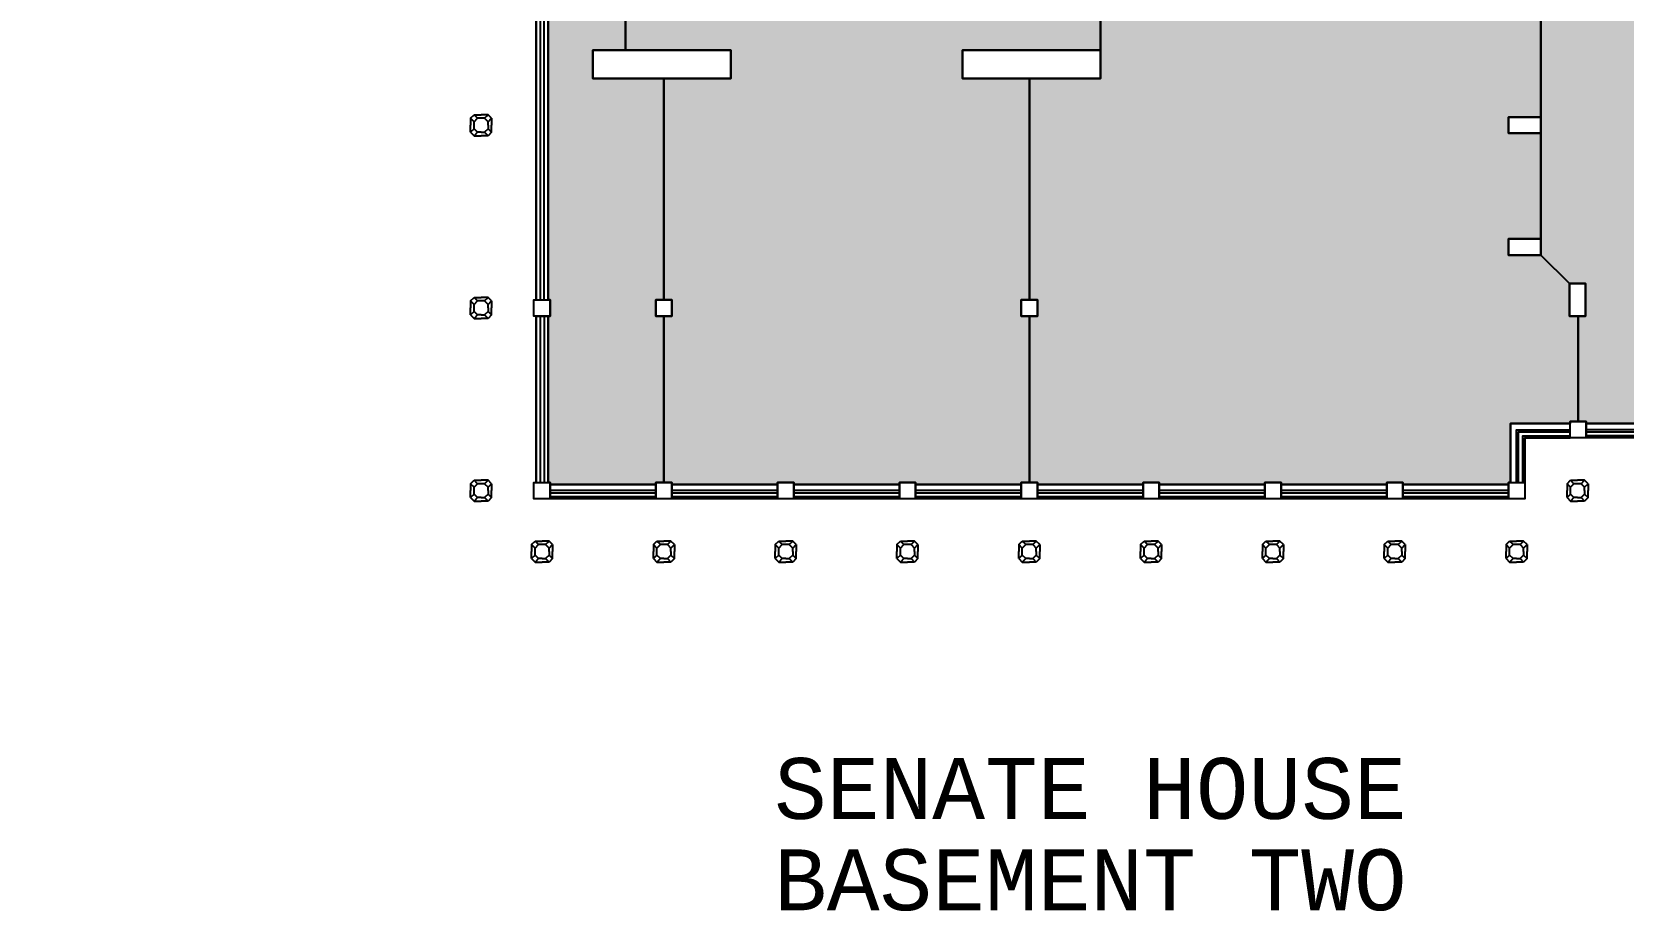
# Model space of a CAD drawing. Extents: x -78184 to 97130, y -50184 to 40272.
# Drawn here: x -78184 to -38995, y -50184 to -28528 of the extents above; entities that cross this region are included whole.
import ezdxf

# ---------------------------------------------------------------- set-up
doc = ezdxf.new("R2010")
doc.units = 0
doc.header["$LTSCALE"] = 750
doc.header["$MEASUREMENT"] = 0
for name, color, linetype in [('_new text', 7, 'CONTINUOUS'), ('GROS$', 1, 'CONTINUOUS'), ('HL-TMP', 7, 'CONTINUOUS'), ('RM$', 5, 'CONTINUOUS'), ('WA_EXT', 7, 'CONTINUOUS'), ('WN', 4, 'CONTINUOUS')]:
    doc.layers.add(name, color=color, linetype=linetype)
doc.styles.add('MONOTXT', font='monotxt.shx')

msp = doc.modelspace()

# ---------------------------------------------------------------- hatches: boundary and pattern name
at = {"layer": 'HL-TMP', "linetype": 'Continuous', "true_color": 0x99cce0}
msp.add_hatch(color=151, dxfattribs=at).paths.add_polyline_path([(-13119, 10972), (-13319, 10972), (-13319, 11772), (-13119, 11772), (-13119, 15272), (-13406, 15393), (-13519, 15672), (-13403, 15954), (-13119, 16072), (-13119, 21372), (-13419, 21372), (-13419, 21972), (-13119, 21972), (-13119, 27372), (-13419, 27372), (-13419, 27972), (-13119, 27972), (-13119, 31897), (-13319, 31897), (-13319, 32447), (-12919, 32447), (-12919, 31897), (-13119, 31897), (-13119, 27972), (-12819, 27972), (-12819, 27372), (-13119, 27372), (-13119, 21972), (-12819, 21972), (-12819, 21372), (-13119, 21372), (-13119, 16072), (-12833, 15951), (-12719, 15672), (-12831, 15395), (-13119, 15272), (-13119, 11772), (-12919, 11772), (-12919, 10972), (-13119, 10972), (-13119, 5372), (-12919, 5372), (-12919, 5172), (-10219, 5172), (-10219, 5372), (-10019, 5372), (-10019, 4972), (-10219, 4972), (-10219, 5172), (-12919, 5172), (-12919, 4972), (-13119, 4972), (-13119, -628), (-12919, -628), (-12919, -1028), (-13119, -1028), (-13119, -6628), (-12919, -6628), (-12919, -7028), (-13119, -7028), (-13119, -12628), (-12919, -12628), (-12919, -13028), (-13119, -13028), (-13119, -15628), (-12919, -15628), (-9919, -15628), (-7319, -15628), (-6919, -15628), (-6919, -16428), (-7119, -16428), (-7119, -22468), (-6919, -22468), (-6919, -23328), (-7119, -23328), (-7119, -27828), (-6919, -27828), (-6919, -28688), (-7119, -28688), (-7119, -34728), (-6919, -34728), (-6919, -35528), (-7119, -35528), (-7119, -38128), (-6919, -38128), (-6919, -38178), (-5819, -38178), (-5819, -38128), (-5419, -38128), (-5419, -38178), (-4119, -38178), (-4119, -35528), (-4319, -35528), (-4319, -34728), (-4119, -34728), (-4119, -28688), (-4229, -28688), (-4229, -22468), (-4119, -22468), (-4119, -16128), (-4419, -16128), (-4419, -15528), (-3819, -15528), (-3819, -16128), (-4119, -16128), (-4119, -22468), (-4009, -22468), (-4009, -28688), (-4119, -28688), (-4119, -34728), (-3919, -34728), (-3919, -35528), (-4119, -35528), (-4119, -38178), (-1319, -38178), (-1319, -38128), (-1119, -38128), (-1119, -35528), (-1319, -35528), (-1319, -34428), (-1119, -34428), (-1119, -28688), (-1319, -28688), (-1319, -22468), (-1119, -22468), (-1119, -16728), (-1319, -16728), (-1319, -15628), (-3519, -13028), (-4319, -13028), (-4319, -12628), (-3519, -12628), (-3519, -7028), (-4319, -7028), (-4319, -6628), (-3519, -6628), (-3519, -1028), (-4319, -1028), (-4319, -628), (-3519, -628), (-3519, 4972), (-4319, 4972), (-4319, 5372), (-3919, 5372), (-3919, 10872), (-4419, 10872), (-4419, 11472), (-4341, 11472), (-4119, 11472), (-4119, 15272), (-4402, 15389), (-4519, 15672), (-4397, 15960), (-4119, 16072), (-4119, 21372), (-4419, 21372), (-4419, 21972), (-4119, 21972), (-4119, 27372), (-4419, 27372), (-4419, 27972), (-4119, 27972), (-4119, 31897), (-4319, 31897), (-4319, 32447), (-3919, 32447), (-3919, 31897), (-4119, 31897), (-4119, 27972), (-3819, 27972), (-3819, 27372), (-4119, 27372), (-4119, 21972), (-3819, 21972), (-3819, 21372), (-4119, 21372), (-4119, 16072), (-3826, 15944), (-3719, 15672), (-3861, 15366), (-4119, 15272), (-4119, 11472), (-3819, 11472), (-3819, 10872), (-3919, 10872), (-3919, 5372), (-3519, 5372), (-3519, -13028), (-1319, -15628), (-919, -15628), (-919, -16728), (-1119, -16728), (-1119, -22468), (-919, -22468), (-919, -28688), (-1119, -28688), (-1119, -34428), (-919, -34428), (-919, -35528), (-1119, -35528), (-1119, -38128), (-919, -38128), (-919, -38178), (4681, -38178), (4681, -38128), (4881, -38128), (4881, -35528), (4681, -35528), (4681, -34728), (5081, -34728), (5781, -34028), (5781, -33628), (6181, -33628), (6181, -31028), (5781, -31028), (5781, -30628), (6181, -30628), (6181, -28028), (5781, -28028), (5781, -26128), (6181, -26128), (6181, -25028), (5781, -25028), (5781, -23128), (6181, -23128), (6181, -20528), (5781, -20528), (5781, -20128), (6581, -20128), (6581, -20328), (8906, -19637), (8765, -19495), (8906, -19354), (8105, -18552), (7963, -18694), (7681, -18411), (7681, -18011), (6581, -17528), (5781, -17528), (5781, -17128), (5081, -16428), (4681, -16428), (4681, -15628), (5081, -15628), (5081, -16428), (5781, -17128), (6581, -17128), (6581, -17528), (7681, -18011), (7881, -18011), (7881, -16028), (7681, -16028), (7681, -15628), (7881, -15628), (7881, -13028), (7681, -13028), (7681, -12828), (6581, -12828), (6581, -13028), (5781, -13028), (5781, -12628), (6181, -12628), (6181, -7028), (5781, -7028), (5781, -6628), (6181, -6628), (6181, -1028), (5781, -1028), (5781, -628), (6181, -628), (6181, 4972), (5781, 4972), (5781, 5372), (6181, 5372), (6181, 10972), (5781, 10972), (5781, 11372), (6581, 11372), (6581, 10972), (6181, 10972), (6181, 5372), (6581, 5372), (6581, 4972), (6181, 4972), (6181, -628), (6581, -628), (6581, -1028), (6181, -1028), (6181, -6628), (6581, -6628), (6581, -7028), (6181, -7028), (6181, -12628), (6581, -12628), (6581, -12828), (7681, -12828), (7681, -12628), (7881, -12628), (8081, -12628), (8081, -13028), (7881, -13028), (7881, -15628), (8081, -15628), (8081, -16028), (7881, -16028), (7881, -18011), (8081, -18011), (8246, -18411), (8105, -18552), (8906, -19354), (9048, -19213), (9448, -19378), (9448, -19578), (13813, -19578), (13813, -19378), (14213, -19213), (14496, -19495), (14213, -19778), (13813, -19778), (13813, -19578), (9448, -19578), (9448, -19778), (9048, -19778), (8906, -19637), (6581, -20328), (6581, -20528), (6181, -20528), (6181, -23128), (6581, -23128), (6581, -23528), (6401, -23528), (6401, -24628), (6581, -24628), (6581, -25028), (6181, -25028), (6181, -26128), (6581, -26128), (6581, -26528), (6401, -26528), (6401, -27628), (6581, -27628), (6581, -28028), (6181, -28028), (6181, -30628), (6581, -30628), (6581, -31028), (6181, -31028), (6181, -33628), (6581, -33628), (6581, -34028), (5781, -34028), (5081, -34728), (5081, -35528), (4881, -35528), (4881, -38128), (5081, -38128), (5081, -38178), (6531, -38178), (6531, -39628), (6581, -39628), (6581, -39678), (9181, -39678), (9181, -39628), (9581, -39628), (9581, -39678), (12181, -39678), (12181, -39628), (12581, -39628), (12581, -39678), (15181, -39678), (15181, -39628), (15581, -39628), (15581, -39678), (18181, -39678), (18181, -39628), (18381, -39628), (18381, -35528), (18181, -35528), (18181, -35128), (18581, -35128), (18581, -29678), (16631, -29678), (16631, -28978), (17226, -28978), (17226, -28078), (16631, -28078), (16631, -27578), (17081, -27578), (17081, -25078), (16631, -25078), (16631, -24578), (17081, -24578), (17081, -19078), (16631, -19078), (16631, -18938), (15675, -18938), (15361, -18631), (15298, -18694), (15015, -18411), (15181, -18011), (15271, -18011), (15271, -16028), (15181, -16028), (15181, -15628), (15381, -15628), (15381, -13028), (15181, -13028), (15181, -12628), (15581, -12628), (15581, -12828), (16631, -12828), (16631, -12578), (17081, -12578), (17081, -7078), (16631, -7078), (16631, -6578), (17081, -6578), (17081, -1078), (16631, -1078), (16631, -578), (17081, -578), (17081, 4922), (16631, 4922), (16631, 5422), (17531, 5422), (17531, 4922), (17081, 4922), (17081, -578), (17531, -578), (17531, -1078), (17081, -1078), (17081, -6578), (17531, -6578), (17531, -7078), (17081, -7078), (17081, -12578), (17531, -12578), (17531, -13078), (16631, -13078), (16631, -12828), (15581, -12828), (15581, -13028), (15381, -13028), (15381, -15628), (15581, -15628), (15581, -15718), (16521, -15718), (16521, -15938), (15581, -15938), (15581, -16028), (15491, -16028), (15491, -18011), (15581, -18011), (15581, -18411), (15516, -18475), (15764, -18718), (16631, -18718), (16631, -18578), (17531, -18578), (17531, -19078), (17081, -19078), (17081, -24578), (17531, -24578), (17531, -25078), (17081, -25078), (17081, -27578), (17531, -27578), (17531, -28078), (17226, -28078), (17226, -28978), (20031, -28978), (20031, -29678), (18581, -29678), (18581, -35128), (18581, -35528), (18381, -35528), (18381, -39628), (18581, -39628), (18581, -39678), (21181, -39678), (21181, -39628), (21581, -39628), (21581, -39678), (24181, -39678), (24181, -39628), (24581, -39628), (24581, -39678), (27181, -39678), (27181, -39628), (27381, -39628), (27381, -35528), (27181, -35528), (27181, -35128), (27381, -35128), (27381, -29678), (25731, -29678), (25731, -28978), (29131, -28978), (29131, -28078), (28231, -28078), (28231, -27578), (29131, -27578), (29131, -25078), (28231, -25078), (28231, -24578), (29131, -24578), (29131, -19078), (28231, -19078), (28231, -18578), (29131, -18578), (29131, -13078), (28231, -13078), (28231, -12578), (29131, -12578), (29131, -7078), (28231, -7078), (28231, -6578), (29131, -6578), (29131, -1078), (28231, -1078), (28231, -578), (29131, -578), (29131, 4922), (28231, 4922), (28231, 5422), (29131, 5422), (29131, -28978), (29131, -29678), (27381, -29678), (27381, -35128), (27581, -35128), (27581, -35528), (27381, -35528), (27381, -39628), (27581, -39628), (27581, -39678), (30181, -39678), (30181, -39628), (30231, -39628), (30231, -38178), (31681, -38178), (31681, -38128), (31732, -38128), (31732, -35528), (31681, -35528), (31681, -35128), (31732, -35128), (31732, -28028), (31681, -28028), (31681, -27628), (31732, -27628), (31732, -25028), (31681, -25028), (31681, -24628), (31732, -24628), (31732, -19028), (31681, -19028), (31681, -18628), (31732, -18628), (31732, -13028), (31681, -13028), (31681, -12628), (31732, -12628), (31732, -7028), (31681, -7028), (31681, -6628), (32081, -6628), (32081, -6828), (33181, -6828), (33181, -6628), (33581, -6628), (33581, -6828), (39181, -6828), (39181, -6628), (39381, -6628), (39381, -1028), (39181, -1028), (39181, -628), (39381, -628), (37995, 4042), (37481, 4042), (37481, 4242), (35281, 4242), (35281, 4042), (34766, 4042), (32081, -628), (32081, -1028), (31681, -1028), (31681, -628), (32081, -628), (34766, 4042), (34506, 4487), (34679, 4587), (32081, 7972), (31681, 7972), (31681, 8372), (32081, 8372), (32081, 7972), (34679, 4587), (34852, 4688), (34995, 4442), (35281, 4442), (35281, 4242), (37481, 4242), (37481, 4442), (37766, 4442), (37909, 4688), (38255, 4487), (37995, 4042), (39381, -628), (39581, -628), (39581, -1028), (39381, -1028), (39381, -6628), (39581, -6628), (39581, -6828), (42181, -6828), (42181, -6628), (42581, -6628), (42581, -6828), (46921, -6828), (46921, -2024), (46021, -465), (46540, -165), (47440, -1724), (46921, -2024), (46921, -6828), (48181, -6828), (48181, -6628), (48581, -6628), (48581, -6828), (51181, -6828), (51181, -6628), (51581, -6628), (51581, -6828), (57181, -6828), (57181, -6628), (57581, -6628), (57581, -6828), (60181, -6828), (60181, -6628), (60581, -6628), (60581, -6828), (66181, -6828), (66181, -6628), (66381, -6628), (66381, -2028), (56336, -2028), (56336, -1028), (56181, -1028), (56181, -628), (56336, -628), (56336, 4278), (56086, 3845), (55644, 3590), (55344, 4110), (55645, 4284), (56181, 5211), (56181, 5559), (56361, 5559), (56361, 7372), (39488, 7372), (39956, 8181), (39161, 8641), (39161, 10927), (31217, 10927), (30872, 10726), (30728, 10972), (15436, 10972), (15436, 8989), (15581, 8989), (15581, 8589), (15298, 8306), (15195, 8409), (14394, 7607), (14496, 7505), (14213, 7222), (13813, 7222), (13813, 7367), (9448, 7367), (9448, 7222), (9048, 7222), (8765, 7505), (8867, 7607), (8066, 8409), (7963, 8306), (7681, 8589), (7681, 8989), (7826, 8989), (7826, 10972), (7595, 10972), (7595, 11372), (7771, 11372), (7771, 14172), (7771, 15472), (5781, 15472), (5781, 28684), (6001, 28684), (6001, 29584), (5781, 29584), (5781, 30472), (4681, 30472), (4681, 35222), (-25209, 35222), (-25209, 32447), (-24919, 32447), (-24919, 31897), (-25319, 31897), (-25319, 32337), (-27919, 32337), (-27919, 31897), (-28319, 31897), (-28319, 32337), (-30919, 32337), (-30919, 31897), (-31319, 31897), (-31319, 32337), (-33919, 32337), (-33919, 31897), (-34319, 31897), (-34319, 32337), (-36919, 32337), (-36919, 31897), (-37319, 31897), (-37319, 32337), (-39919, 32337), (-39919, 31897), (-40319, 31897), (-40319, 32447), (-25319, 32447), (-25319, 35222), (-41369, 35222), (-41369, 35972), (-45569, 35972), (-45569, 35222), (-51869, 35222), (-51869, 35122), (-52769, 35122), (-52769, 35222), (-57459, 35222), (-57459, 33272), (-57459, 29212), (-63469, 29212), (-63469, 28922), (-64369, 28922), (-64369, 29212), (-66869, 29212), (-66869, -4428), (-66918, -4428), (-66918, -12349), (-66919, -13829), (-65470, -13829), (-65470, -15277), (-65470, -35128), (-65419, -35128), (-65419, -35528), (-65471, -35528), (-65471, -39628), (-65419, -39628), (-65419, -39678), (-62819, -39678), (-62819, -39628), (-62619, -39628), (-62619, -35528), (-62819, -35528), (-62819, -35128), (-62619, -35128), (-62619, -29678), (-64369, -29678), (-64369, -28978), (-63560, -28978), (-63560, -28078), (-64369, -28078), (-64369, -27578), (-63919, -27578), (-63919, -25078), (-64369, -25078), (-64369, -24578), (-63919, -24578), (-63919, -19078), (-64369, -19078), (-64369, -18578), (-63919, -18578), (-63919, -13078), (-64369, -13078), (-64369, -12578), (-63919, -12578), (-63919, -7078), (-64369, -7078), (-64369, -6578), (-63919, -6578), (-63919, -1078), (-64369, -1078), (-64369, -578), (-63919, -578), (-63919, 4922), (-64369, 4922), (-64369, 5422), (-63919, 5422), (-63919, 10872), (-64419, 10872), (-64419, 11472), (-64119, 11472), (-64119, 16922), (-64369, 16922), (-64369, 17422), (-63919, 17422), (-63919, 22922), (-64369, 22922), (-64369, 23422), (-63469, 23422), (-63469, 23172), (-52769, 23172), (-52769, 23422), (-51869, 23422), (-51869, 28922), (-52769, 28922), (-52769, 29422), (-51869, 29422), (-51869, 23422), (-51869, 22922), (-52769, 22922), (-52769, 23172), (-63469, 23172), (-63469, 22922), (-63919, 22922), (-63919, 17422), (-63469, 17422), (-63469, 16922), (-64119, 16922), (-64119, 11472), (-63819, 11472), (-63819, 10872), (-63919, 10872), (-63919, 5422), (-63469, 5422), (-63469, 4922), (-63919, 4922), (-63919, -578), (-63469, -578), (-63469, -1078), (-63919, -1078), (-63919, -6578), (-63469, -6578), (-63469, -7078), (-63919, -7078), (-63919, -12578), (-63469, -12578), (-63469, -13078), (-63919, -13078), (-63919, -18578), (-63469, -18578), (-63469, -19078), (-63919, -19078), (-63919, -24578), (-63469, -24578), (-63469, -25078), (-63919, -25078), (-63919, -27578), (-63469, -27578), (-63469, -28078), (-63560, -28078), (-63560, -28978), (-60969, -28978), (-60969, -29678), (-62619, -29678), (-62619, -35128), (-62419, -35128), (-62419, -35528), (-62619, -35528), (-62619, -39628), (-62419, -39628), (-62419, -39678), (-59819, -39678), (-59819, -39628), (-59419, -39628), (-59419, -39678), (-56819, -39678), (-56819, -39628), (-56419, -39628), (-56419, -39678), (-53819, -39678), (-53819, -39628), (-53619, -39628), (-53619, -35528), (-53819, -35528), (-53819, -35128), (-53619, -35128), (-53619, -29678), (-55269, -29678), (-55269, -28978), (-51869, -28978), (-51869, -28078), (-52769, -28078), (-52769, -27578), (-51869, -27578), (-51869, -25078), (-52769, -25078), (-52769, -24578), (-51869, -24578), (-51869, -19078), (-52769, -19078), (-52769, -18578), (-51869, -18578), (-51869, -18718), (-51003, -18718), (-50755, -18475), (-50819, -18411), (-50819, -18011), (-50729, -18011), (-50729, -16028), (-50819, -16028), (-50819, -15938), (-51759, -15938), (-51759, -15718), (-50819, -15718), (-50819, -15628), (-50419, -15628), (-50419, -13028), (-50819, -13028), (-50819, -12628), (-51869, -12628), (-51869, -13078), (-52769, -13078), (-52769, -12578), (-51869, -12578), (-51869, -7078), (-52769, -7078), (-52769, -6578), (-51869, -6578), (-51869, -1078), (-52769, -1078), (-52769, -578), (-51869, -578), (-51869, 4922), (-52769, 4922), (-52769, 5422), (-51869, 5422), (-51869, 5172), (-50919, 5172), (-50919, 5372), (-50319, 5372), (-50319, 5172), (-47169, 5172), (-47169, 5372), (-46569, 5372), (-46569, 5172), (-43419, 5172), (-43419, 5372), (-42819, 5372), (-42819, 10972), (-43419, 10972), (-43419, 11172), (-46569, 11172), (-46569, 10972), (-47169, 10972), (-47169, 11172), (-50319, 11172), (-50319, 10972), (-50919, 10972), (-50919, 11372), (-51869, 11372), (-51869, 10872), (-56869, 10872), (-56869, 11472), (-51869, 11472), (-51869, 11372), (-50919, 11372), (-50319, 11372), (-50319, 11172), (-47169, 11172), (-47169, 11372), (-46569, 11372), (-46569, 11172), (-43419, 11172), (-43419, 11372), (-43119, 11372), (-43119, 15472), (-43539, 15472), (-43539, 15762), (-45199, 15762), (-45365, 15762), (-45365, 15472), (-50819, 15472), (-50819, 15672), (-51869, 15672), (-51869, 15422), (-52769, 15422), (-52769, 15922), (-52485, 15922), (-52485, 16922), (-52769, 16922), (-52769, 17422), (-51869, 17422), (-51869, 16922), (-52375, 16922), (-52375, 15922), (-51869, 15922), (-51869, 15672), (-50819, 15672), (-50819, 15872), (-50719, 15872), (-50719, 17855), (-50819, 17855), (-50819, 18255), (-50537, 18537), (-50466, 18467), (-49664, 19268), (-49735, 19339), (-49452, 19622), (-49052, 19622), (-49052, 19522), (-44687, 19522), (-44687, 19622), (-44287, 19622), (-44004, 19339), (-44074, 19268), (-43273, 18467), (-43202, 18537), (-42919, 18255), (-42919, 17855), (-43019, 17855), (-43019, 15872), (-42919, 15872), (-42919, 15472), (-43119, 15472), (-43119, 11372), (-42819, 11372), (-42819, 4972), (-43419, 4972), (-43419, 5172), (-46569, 5172), (-46569, 4972), (-47169, 4972), (-47169, 5172), (-50319, 5172), (-50319, 4972), (-50919, 4972), (-50919, 5172), (-51869, 5172), (-51869, -7078), (-51869, -12628), (-50419, -12628), (-50419, -15628), (-50419, -16028), (-50509, -16028), (-50509, -18011), (-50419, -18011), (-50254, -18411), (-50537, -18694), (-50600, -18631), (-50913, -18938), (-49735, -19495), (-49452, -19213), (-49052, -19378), (-49052, -19778), (-49452, -19778), (-49735, -19495), (-50913, -18938), (-51869, -18938), (-51869, -19078), (-51869, -24578), (-51869, -28978), (-51869, -29678), (-53619, -29678), (-53619, -35128), (-53419, -35128), (-53419, -35528), (-53619, -35528), (-53619, -39628), (-53419, -39628), (-53419, -39678), (-50819, -39678), (-50819, -39628), (-50419, -39628), (-50419, -39678), (-47819, -39678), (-47819, -39628), (-47419, -39628), (-47419, -39678), (-44819, -39678), (-44819, -39628), (-44419, -39628), (-44419, -39678), (-41819, -39678), (-41819, -39628), (-41769, -39628), (-41769, -38178), (-40304, -38178), (-40304, -38128), (-40104, -38128), (-40104, -35528), (-40319, -35528), (-40319, -34728), (-41019, -34028), (-41819, -34028), (-41819, -33628), (-41019, -33628), (-41019, -31028), (-41819, -31028), (-41819, -30628), (-41019, -30628), (-41019, -28028), (-41819, -28028), (-41819, -27628), (-41639, -27628), (-41639, -26528), (-41819, -26528), (-41819, -26128), (-41019, -26128), (-41019, -25028), (-41819, -25028), (-41819, -24628), (-41639, -24628), (-41639, -23528), (-41819, -23528), (-41819, -23128), (-41019, -23128), (-41019, -20528), (-41819, -20528), (-41819, -20128), (-41019, -20128), (-41019, -17528), (-41819, -17528), (-42919, -18011), (-42919, -18411), (-43202, -18694), (-43485, -18411), (-44287, -19213), (-44004, -19495), (-44287, -19778), (-44687, -19778), (-44687, -19378), (-44287, -19213), (-43485, -18411), (-43319, -18011), (-42919, -18011), (-41819, -17528), (-41819, -17128), (-42919, -16028), (-43319, -16028), (-43319, -15628), (-42919, -15628), (-42919, -16028), (-41819, -17128), (-41019, -17128), (-40319, -16428), (-40319, -15628), (-41019, -13028), (-41819, -13028), (-41819, -12628), (-42919, -12628), (-42919, -13028), (-43319, -13028), (-43319, -12628), (-41819, -12628), (-41019, -12628), (-41019, -7028), (-41819, -7028), (-41819, -6628), (-41019, -6628), (-41019, -1028), (-41819, -1028), (-41819, -628), (-41019, -628), (-41019, 4972), (-41819, 4972), (-41819, 5372), (-41019, 5372), (-41019, 10972), (-41819, 10972), (-41819, 11372), (-41019, 11372), (-41019, 15472), (-41819, 15472), (-41819, 15872), (-41019, 15872), (-41019, 21472), (-41819, 21472), (-41819, 21872), (-41019, 21872), (-41019, 27472), (-41819, 27472), (-41819, 27872), (-41019, 27872), (-41019, 30472), (-41819, 30472), (-41819, 30872), (-41019, 30872), (-41019, 21872), (-41019, -12628), (-41019, -13028), (-40319, -15628), (-39919, -15628), (-39919, -16428), (-40319, -16428), (-41019, -17128), (-41019, -33628), (-41019, -34028), (-40319, -34728), (-40119, -34728), (-39919, -34728), (-39919, -35528), (-40104, -35528), (-40104, -38128), (-39904, -38128), (-39904, -38178), (-34319, -38178), (-34319, -38128), (-34119, -38128), (-34119, -35528), (-34319, -35528), (-34319, -34428), (-34119, -34428), (-34119, -28688), (-34319, -28688), (-34319, -22468), (-33919, -22468), (-33919, -28688), (-31229, -28688), (-31229, -22468), (-31009, -22468), (-31009, -28688), (-28319, -28688), (-28319, -27828), (-27919, -27828), (-27919, -23328), (-28319, -23328), (-28319, -22468), (-27919, -22468), (-27919, -28688), (-34119, -28688), (-34119, -34428), (-33919, -34428), (-33919, -35528), (-34119, -35528), (-34119, -38128), (-33919, -38128), (-33919, -38178), (-29819, -38178), (-29819, -38128), (-29419, -38128), (-29419, -38178), (-28319, -38178), (-28319, -38128), (-27919, -38128), (-27919, -38178), (-25319, -38178), (-25319, -38128), (-24919, -38128), (-24919, -38178), (-23819, -38178), (-23819, -38128), (-23419, -38128), (-23419, -38178), (-20819, -38178), (-20819, -38128), (-20419, -38128), (-20419, -38178), (-19319, -38178), (-19319, -38128), (-18919, -38128), (-18919, -38178), (-16319, -38178), (-16319, -38128), (-15919, -38128), (-15919, -38178), (-14819, -38178), (-14819, -38128), (-14419, -38128), (-14419, -38178), (-13119, -38178), (-13119, -35528), (-13319, -35528), (-13319, -34728), (-15919, -34728), (-15919, -35528), (-16319, -35528), (-16319, -34728), (-18919, -34728), (-18919, -35528), (-19319, -35528), (-19319, -34728), (-21919, -34728), (-21919, -35528), (-22319, -35528), (-22319, -34728), (-24919, -34728), (-24919, -35528), (-25319, -35528), (-25319, -34728), (-27919, -34728), (-27919, -35528), (-28319, -35528), (-28319, -34728), (-30919, -34728), (-30919, -35528), (-31319, -35528), (-31319, -34728), (-12919, -34728), (-12919, -35528), (-13119, -35528), (-13119, -38178), (-11819, -38178), (-11819, -38128), (-11619, -38128), (-11419, -38128), (-11419, -38178), (-10319, -38178), (-10319, -38128), (-10119, -38128), (-10119, -35528), (-10319, -35528), (-10319, -34728), (-10119, -34728), (-10119, -28688), (-13609, -28688), (-13609, -28088), (-16009, -28088), (-16009, -28688), (-19229, -28688), (-19229, -28088), (-21629, -28088), (-21629, -28688), (-25229, -28688), (-25229, -22468), (-21899, -22468), (-20429, -22468), (-16819, -22468), (-13919, -22468), (-10279, -22468), (-10009, -22468), (-10009, -28688), (-10119, -28688), (-10119, -34728), (-9919, -34728), (-9919, -35528), (-10119, -35528), (-10119, -38128), (-9919, -38128), (-9919, -38178), (-7319, -38178), (-7319, -38128), (-7119, -38128), (-7119, -35528), (-7319, -35528), (-7319, -34728), (-7119, -34728), (-7119, -28688), (-7319, -28688), (-7319, -27828), (-7119, -27828), (-7119, -23328), (-7319, -23328), (-7319, -22468), (-7119, -22468), (-7119, -16428), (-7319, -16428), (-7319, -15628), (-9919, -15628), (-9919, -16428), (-10319, -16428), (-10319, -15628), (-12919, -15628), (-12919, -16428), (-13319, -16428), (-13319, -16028), (-15919, -16028), (-15919, -16428), (-16319, -16428), (-16319, -16028), (-18919, -16028), (-18919, -16428), (-19319, -16428), (-19319, -16028), (-21919, -16028), (-21919, -16428), (-22319, -16428), (-22319, -16028), (-24919, -16028), (-24919, -16428), (-25319, -16428), (-25319, -16028), (-27919, -16028), (-27919, -16428), (-28319, -16428), (-28319, -16028), (-30919, -16028), (-30919, -16428), (-31319, -16428), (-31319, -16028), (-33919, -16028), (-33919, -16728), (-34319, -16728), (-34319, -16178), (-34319, -15628), (-33919, -15628), (-33919, -16028), (-31319, -16028), (-31319, -15628), (-31119, -15628), (-31119, -13028), (-31719, -13028), (-31719, -12628), (-31319, -12628), (-31319, -7028), (-31719, -7028), (-31719, -6628), (-31319, -6628), (-31319, -1028), (-31719, -1028), (-31719, -628), (-31319, -628), (-31319, 4972), (-31719, 4972), (-31719, 5372), (-31319, 5372), (-31319, 10872), (-31419, 10872), (-31419, 11472), (-31119, 11472), (-31119, 15272), (-31423, 15411), (-31519, 15672), (-31390, 15966), (-31119, 16072), (-31119, 21372), (-31419, 21372), (-31419, 21972), (-31119, 21972), (-31119, 27372), (-31419, 27372), (-31419, 27972), (-30819, 27972), (-30819, 27372), (-31119, 27372), (-31119, 21972), (-30819, 21972), (-30819, 21372), (-31119, 21372), (-31119, 16072), (-30836, 15954), (-30719, 15672), (-30830, 15395), (-31119, 15272), (-31119, 11472), (-30819, 11472), (-30819, 10872), (-31319, 10872), (-31319, 5372), (-30919, 5372), (-30919, 4972), (-31319, 4972), (-31319, -628), (-30919, -628), (-30919, -1028), (-31319, -1028), (-31319, -6628), (-30919, -6628), (-30919, -7028), (-31319, -7028), (-31319, -12628), (-30919, -12628), (-30919, -13028), (-31119, -13028), (-31119, -15628), (-30919, -15628), (-30919, -16028), (-28319, -16028), (-28319, -15628), (-27919, -15628), (-27919, -16028), (-25319, -16028), (-25319, -15628), (-24919, -15628), (-24919, -16028), (-22319, -16028), (-22319, -15628), (-22119, -15628), (-22119, -13028), (-22319, -13028), (-22319, -12628), (-22119, -12628), (-22119, -7028), (-22319, -7028), (-22319, -6628), (-22119, -6628), (-22119, -1028), (-22319, -1028), (-22319, -628), (-22119, -628), (-22119, 4972), (-22319, 4972), (-22319, 5372), (-22119, 5372), (-22119, 10972), (-22319, 10972), (-22319, 11772), (-22119, 11772), (-22119, 15272), (-22409, 15396), (-22519, 15672), (-22400, 15957), (-22119, 16072), (-22119, 21372), (-22419, 21372), (-22419, 21972), (-22119, 21972), (-22119, 27372), (-22419, 27372), (-22419, 27972), (-22119, 27972), (-22119, 31897), (-22319, 31897), (-22319, 32447), (-21919, 32447), (-21919, 32172), (-19319, 32172), (-19319, 32447), (-18919, 32447), (-18919, 32172), (-16319, 32172), (-16319, 32447), (-15919, 32447), (-15919, 31897), (-16319, 31897), (-16319, 32172), (-18919, 32172), (-18919, 31897), (-19319, 31897), (-19319, 32172), (-21919, 32172), (-21919, 31897), (-22119, 31897), (-22119, 27972), (-21819, 27972), (-21819, 27372), (-22119, 27372), (-22119, 21972), (-21819, 21972), (-21819, 21372), (-22119, 21372), (-22119, 16072), (-21844, 15962), (-21719, 15672), (-21844, 15382), (-22119, 15272), (-22119, 11772), (-21919, 11772), (-21919, 10972), (-22119, 10972), (-22119, 5372), (-21919, 5372), (-21919, 4972), (-22119, 4972), (-22119, -628), (-21919, -628), (-21919, -1028), (-22119, -1028), (-22119, -6628), (-21919, -6628), (-21919, -7028), (-22119, -7028), (-22119, -12628), (-21919, -12628), (-21919, -13028), (-22119, -13028), (-22119, -15628), (-21919, -15628), (-21919, -16028), (-19319, -16028), (-19319, -15628), (-18919, -15628), (-18919, -16028), (-16319, -16028), (-16319, -15628), (-15919, -15628), (-15919, -16028), (-13319, -16028), (-13319, -15628), (-13119, -15628), (-13119, -13028), (-13319, -13028), (-13319, -12628), (-13119, -12628), (-13119, -7028), (-13319, -7028), (-13319, -6628), (-13119, -6628), (-13119, -1028), (-13319, -1028), (-13319, -628), (-13119, -628), (-13119, 4972), (-13319, 4972), (-13319, 5372), (-13119, 5372)], flags=16)

# ---------------------------------------------------------------- linework, layer by layer
at = {"layer": 'GROS$', "linetype": 'Continuous', "flags": 128}
for points in [[(-34319, -38178), (-39904, -38178), (-39904, -38128), (-40104, -38128), (-40104, -35528), (-39919, -35528), (-39919, -34728), (-40119, -34728), (-40319, -34728), (-41019, -34028), (-41019, -33628), (-41019, -17128), (-40319, -16428), (-39919, -16428), (-39919, -15628), (-40319, -15628), (-41019, -13028), (-41019, -12628), (-41019, 21872)], [(6181, -38528), (-41419, -38528), (-41419, -40028), (-65819, -40028), (-65819, -39628), (-65768, -39628), (-65768, -35528), (-65819, -35528), (-65819, -35128), (-65767, -35128), (-65767, -14125), (-77693, -14125), (-77693, -16087), (-78184, -16087), (-78184, -15837), (-77943, -15837), (-77943, -8062), (-78184, -8062), (-78184, -5828), (-76369, -5828), (-76369, -4128)], [(-63560, -28078), (-63560, -28978), (-64369, -28978), (-64369, -29678), (-62669, -29678), (-62619, -29678), (-62619, -35128), (-62819, -35128), (-62819, -35528), (-62619, -35528), (-62619, -39628), (-62819, -39628), (-62819, -39678), (-65419, -39678), (-65419, -39628), (-65471, -39628), (-65471, -35528), (-65419, -35528), (-65419, -35128), (-65470, -35128), (-65470, -15277)], [(-41019, -28028), (-41019, -30628), (-41819, -30628), (-41819, -31028), (-41019, -31028), (-41019, -33628), (-41819, -33628), (-41819, -34028), (-41019, -34028), (-40319, -34728), (-40319, -35528), (-40119, -35528), (-40104, -35528), (-40104, -38128), (-40304, -38128), (-40304, -38178), (-41769, -38178), (-41769, -39628), (-41819, -39628), (-41819, -39678), (-44419, -39678), (-44419, -39628), (-44819, -39628), (-44819, -39678), (-47419, -39678), (-47419, -39628), (-47819, -39628), (-47819, -39678), (-50419, -39678), (-50419, -39628), (-50819, -39628), (-50819, -39678), (-53419, -39678), (-53419, -39628), (-53619, -39628), (-53619, -35528), (-53419, -35528), (-53419, -35128), (-53619, -35128), (-53619, -29678), (-51869, -29678), (-51869, -28978), (-51869, -24578)], [(-51869, -28078), (-51869, -28978), (-55269, -28978), (-55269, -29678), (-53619, -29678), (-53619, -35128), (-53819, -35128), (-53819, -35528), (-53619, -35528), (-53619, -39628), (-53819, -39628), (-53819, -39678), (-56419, -39678), (-56419, -39628), (-56819, -39628), (-56819, -39678), (-59419, -39678), (-59419, -39628), (-59819, -39628), (-59819, -39678), (-62419, -39678), (-62419, -39628), (-62619, -39628), (-62619, -35528), (-62419, -35528), (-62419, -35128), (-62619, -35128), (-62619, -29678), (-60969, -29678), (-60969, -28978), (-63560, -28978), (-63560, -28078)]]:
    msp.add_lwpolyline(points, dxfattribs=at)
at = {"layer": 'RM$', "linetype": 'Continuous', "flags": 128}
for points in [[(-41019, 21872), (-41019, -12628), (-41019, -13028), (-40319, -15628), (-39919, -15628), (-39919, -16428), (-40319, -16428), (-41019, -17128), (-41019, -33628), (-41019, -34028), (-40319, -34728), (-40119, -34728), (-39919, -34728), (-39919, -35528), (-40104, -35528), (-40104, -38128), (-39904, -38128), (-39904, -38178), (-34319, -38178)], [(-65470, -15277), (-65470, -35128), (-65419, -35128), (-65419, -35528), (-65471, -35528), (-65471, -39628), (-65419, -39628), (-65419, -39678), (-62819, -39678), (-62819, -39628), (-62619, -39628), (-62619, -35528), (-62819, -35528), (-62819, -35128), (-62619, -35128), (-62619, -29678), (-64369, -29678), (-64369, -28978), (-63560, -28978), (-63560, -28078)], [(-51869, -24578), (-51869, -28978), (-51869, -29678), (-53619, -29678), (-53619, -35128), (-53419, -35128), (-53419, -35528), (-53619, -35528), (-53619, -39628), (-53419, -39628), (-53419, -39678), (-50819, -39678), (-50819, -39628), (-50419, -39628), (-50419, -39678), (-47819, -39678), (-47819, -39628), (-47419, -39628), (-47419, -39678), (-44819, -39678), (-44819, -39628), (-44419, -39628), (-44419, -39678), (-41819, -39678), (-41819, -39628), (-41769, -39628), (-41769, -38178), (-40304, -38178), (-40304, -38128), (-40104, -38128), (-40104, -35528), (-40319, -35528), (-40319, -34728), (-41019, -34028), (-41819, -34028), (-41819, -33628), (-41019, -33628), (-41019, -31028), (-41819, -31028), (-41819, -30628), (-41019, -30628), (-41019, -28028)], [(-63560, -28078), (-63560, -28978), (-60969, -28978), (-60969, -29678), (-62619, -29678), (-62619, -35128), (-62419, -35128), (-62419, -35528), (-62619, -35528), (-62619, -39628), (-62419, -39628), (-62419, -39678), (-59819, -39678), (-59819, -39628), (-59419, -39628), (-59419, -39678), (-56819, -39678), (-56819, -39628), (-56419, -39628), (-56419, -39678), (-53819, -39678), (-53819, -39628), (-53619, -39628), (-53619, -35528), (-53819, -35528), (-53819, -35128), (-53619, -35128), (-53619, -29678), (-55269, -29678), (-55269, -28978), (-51869, -28978), (-51869, -28078)]]:
    msp.add_lwpolyline(points, dxfattribs=at)
at = {"layer": 'WA_EXT', "linetype": 'Continuous'}
for p, q in [((-65767, -15277), (-65767, -35128)), ((-65667, -15277), (-65667, -35128)), ((-65572, -15277), (-65572, -35128)), ((-65472, -15277), (-65472, -35128)), ((-67378, -30656), (-67292, -30570)), ((-67292, -30742), (-67378, -30656)), ((-67378, -30656), (-67378, -30828)), ((-67378, -31000), (-67378, -30828)), ((-67292, -30914), (-67378, -31000)), ((-67206, -30656), (-67292, -30570)), ((-67292, -30570), (-67119, -30570)), ((-67292, -30742), (-67206, -30656)), ((-67292, -30828), (-67292, -30742)), ((-67292, -30914), (-67292, -30828)), ((-67206, -31000), (-67292, -30914)), ((-67119, -30656), (-67206, -30656)), ((-66947, -30570), (-67119, -30570)), ((-67033, -30656), (-67119, -30656)), ((-67033, -30656), (-66947, -30570)), ((-67033, -30656), (-66947, -30742)), ((-66947, -30914), (-67033, -31000)), ((-66861, -30656), (-66947, -30570)), ((-66947, -30742), (-66861, -30656)), ((-66947, -30828), (-66947, -30742)), ((-66947, -30828), (-66947, -30914)), ((-66947, -30914), (-66861, -31000)), ((-66861, -30656), (-66861, -30828)), ((-66861, -31000), (-66861, -30828)), ((-41819, -31028), (-41819, -30628)), ((-41819, -30628), (-41019, -30628)), ((-41019, -30628), (-41019, -31028)), ((-67378, -31000), (-67292, -31087)), ((-67206, -31000), (-67292, -31087)), ((-67292, -31087), (-67119, -31087)), ((-67119, -31000), (-67206, -31000)), ((-67119, -31000), (-67033, -31000)), ((-66947, -31087), (-67119, -31087)), ((-67033, -31000), (-66947, -31087)), ((-66861, -31000), (-66947, -31087)), ((-41819, -31028), (-41019, -31028)), ((-41819, -34028), (-41819, -33628)), ((-41819, -33628), (-41019, -33628)), ((-41019, -33628), (-41019, -34028)), ((-41819, -34028), (-41019, -34028)), ((-39919, -34728), (-40319, -34728)), ((-40319, -35528), (-40319, -34728)), ((-39919, -35528), (-39919, -34728)), ((-67378, -35156), (-67292, -35070)), ((-67292, -35242), (-67378, -35156)), ((-67378, -35156), (-67378, -35328)), ((-67206, -35156), (-67292, -35070)), ((-67292, -35070), (-67119, -35070)), ((-67292, -35242), (-67206, -35156)), ((-67292, -35328), (-67292, -35242)), ((-67119, -35156), (-67206, -35156)), ((-66947, -35070), (-67119, -35070)), ((-67033, -35156), (-67119, -35156)), ((-67033, -35156), (-66947, -35070)), ((-67033, -35156), (-66947, -35242)), ((-66861, -35156), (-66947, -35070)), ((-66947, -35242), (-66861, -35156)), ((-66947, -35328), (-66947, -35242)), ((-66861, -35156), (-66861, -35328)), ((-65767, -35128), (-65472, -35128)), ((-67378, -35500), (-67378, -35328)), ((-67292, -35414), (-67378, -35500)), ((-67378, -35500), (-67292, -35587)), ((-67292, -35414), (-67292, -35328)), ((-67206, -35500), (-67292, -35414)), ((-67206, -35500), (-67292, -35587)), ((-67292, -35587), (-67119, -35587)), ((-67119, -35500), (-67206, -35500)), ((-67119, -35500), (-67033, -35500)), ((-66947, -35587), (-67119, -35587)), ((-66947, -35414), (-67033, -35500)), ((-67033, -35500), (-66947, -35587)), ((-66947, -35328), (-66947, -35414)), ((-66947, -35414), (-66861, -35500)), ((-66861, -35500), (-66947, -35587)), ((-66861, -35500), (-66861, -35328)), ((-65768, -35528), (-65471, -35528)), ((-40319, -35528), (-39919, -35528)), ((-67378, -39656), (-67292, -39570)), ((-67206, -39656), (-67292, -39570)), ((-67292, -39570), (-67119, -39570)), ((-66947, -39570), (-67119, -39570)), ((-67033, -39656), (-66947, -39570)), ((-66861, -39656), (-66947, -39570)), ((-40378, -39656), (-40292, -39570)), ((-40206, -39656), (-40292, -39570)), ((-40292, -39570), (-40119, -39570)), ((-39947, -39570), (-40119, -39570)), ((-40033, -39656), (-39947, -39570)), ((-39861, -39656), (-39947, -39570)), ((-67292, -39742), (-67378, -39656)), ((-67378, -39656), (-67378, -39828)), ((-67378, -40000), (-67378, -39828)), ((-67292, -39914), (-67378, -40000)), ((-67292, -39742), (-67206, -39656)), ((-67292, -39828), (-67292, -39742)), ((-67292, -39914), (-67292, -39828)), ((-67206, -40000), (-67292, -39914)), ((-67119, -39656), (-67206, -39656)), ((-67033, -39656), (-67119, -39656)), ((-67033, -39656), (-66947, -39742)), ((-66947, -39914), (-67033, -40000)), ((-66947, -39742), (-66861, -39656)), ((-66947, -39828), (-66947, -39742)), ((-66947, -39828), (-66947, -39914)), ((-66947, -39914), (-66861, -40000)), ((-66861, -39656), (-66861, -39828)), ((-66861, -40000), (-66861, -39828)), ((-65768, -39628), (-65471, -39628)), ((-40292, -39742), (-40378, -39656)), ((-40378, -39656), (-40378, -39828)), ((-40378, -40000), (-40378, -39828)), ((-40292, -39914), (-40378, -40000)), ((-40292, -39742), (-40206, -39656)), ((-40292, -39828), (-40292, -39742)), ((-40292, -39914), (-40292, -39828)), ((-40206, -40000), (-40292, -39914)), ((-40119, -39656), (-40206, -39656)), ((-40033, -39656), (-40119, -39656)), ((-40033, -39656), (-39947, -39742)), ((-39947, -39914), (-40033, -40000)), ((-39947, -39742), (-39861, -39656)), ((-39947, -39828), (-39947, -39742)), ((-39947, -39828), (-39947, -39914)), ((-39947, -39914), (-39861, -40000)), ((-39861, -39656), (-39861, -39828)), ((-39861, -40000), (-39861, -39828)), ((-67378, -40000), (-67292, -40087)), ((-67206, -40000), (-67292, -40087)), ((-67292, -40087), (-67119, -40087)), ((-67119, -40000), (-67206, -40000)), ((-67119, -40000), (-67033, -40000)), ((-66947, -40087), (-67119, -40087)), ((-67033, -40000), (-66947, -40087)), ((-66861, -40000), (-66947, -40087)), ((-40378, -40000), (-40292, -40087)), ((-40206, -40000), (-40292, -40087)), ((-40292, -40087), (-40119, -40087)), ((-40119, -40000), (-40206, -40000)), ((-40119, -40000), (-40033, -40000)), ((-39947, -40087), (-40119, -40087)), ((-40033, -40000), (-39947, -40087)), ((-39861, -40000), (-39947, -40087)), ((-65878, -41156), (-65792, -41070)), ((-65706, -41156), (-65792, -41070)), ((-65792, -41070), (-65619, -41070)), ((-65447, -41070), (-65619, -41070)), ((-65533, -41156), (-65447, -41070)), ((-65361, -41156), (-65447, -41070)), ((-62878, -41156), (-62792, -41070)), ((-62706, -41156), (-62792, -41070)), ((-62792, -41070), (-62619, -41070)), ((-62447, -41070), (-62619, -41070)), ((-62533, -41156), (-62447, -41070)), ((-62361, -41156), (-62447, -41070)), ((-59878, -41156), (-59792, -41070)), ((-59706, -41156), (-59792, -41070)), ((-59792, -41070), (-59619, -41070)), ((-59447, -41070), (-59619, -41070)), ((-59533, -41156), (-59447, -41070)), ((-59361, -41156), (-59447, -41070)), ((-56878, -41156), (-56792, -41070)), ((-56706, -41156), (-56792, -41070)), ((-56792, -41070), (-56619, -41070)), ((-56447, -41070), (-56619, -41070)), ((-56533, -41156), (-56447, -41070)), ((-56361, -41156), (-56447, -41070)), ((-53878, -41156), (-53792, -41070)), ((-53706, -41156), (-53792, -41070)), ((-53792, -41070), (-53619, -41070)), ((-53447, -41070), (-53619, -41070)), ((-53533, -41156), (-53447, -41070)), ((-53361, -41156), (-53447, -41070)), ((-50878, -41156), (-50792, -41070)), ((-50706, -41156), (-50792, -41070)), ((-50792, -41070), (-50619, -41070)), ((-50447, -41070), (-50619, -41070)), ((-50533, -41156), (-50447, -41070)), ((-50361, -41156), (-50447, -41070)), ((-47878, -41156), (-47792, -41070)), ((-47706, -41156), (-47792, -41070)), ((-47792, -41070), (-47619, -41070)), ((-47447, -41070), (-47619, -41070)), ((-47533, -41156), (-47447, -41070)), ((-47361, -41156), (-47447, -41070)), ((-44878, -41156), (-44792, -41070)), ((-44706, -41156), (-44792, -41070)), ((-44792, -41070), (-44619, -41070)), ((-44447, -41070), (-44619, -41070)), ((-44533, -41156), (-44447, -41070)), ((-44361, -41156), (-44447, -41070)), ((-41878, -41156), (-41792, -41070)), ((-41706, -41156), (-41792, -41070)), ((-41792, -41070), (-41619, -41070)), ((-41447, -41070), (-41619, -41070)), ((-41533, -41156), (-41447, -41070)), ((-41361, -41156), (-41447, -41070)), ((-65792, -41242), (-65878, -41156)), ((-65878, -41156), (-65878, -41328)), ((-65878, -41500), (-65878, -41328)), ((-65792, -41414), (-65878, -41500)), ((-65878, -41500), (-65792, -41587)), ((-65792, -41242), (-65706, -41156)), ((-65792, -41328), (-65792, -41242)), ((-65792, -41414), (-65792, -41328)), ((-65706, -41500), (-65792, -41414)), ((-65706, -41500), (-65792, -41587)), ((-65619, -41156), (-65706, -41156)), ((-65619, -41500), (-65706, -41500)), ((-65533, -41156), (-65619, -41156)), ((-65619, -41500), (-65533, -41500)), ((-65533, -41156), (-65447, -41242)), ((-65447, -41414), (-65533, -41500)), ((-65533, -41500), (-65447, -41587)), ((-65447, -41242), (-65361, -41156)), ((-65447, -41328), (-65447, -41242)), ((-65447, -41328), (-65447, -41414)), ((-65447, -41414), (-65361, -41500)), ((-65361, -41500), (-65447, -41587)), ((-65361, -41156), (-65361, -41328)), ((-65361, -41500), (-65361, -41328)), ((-62792, -41242), (-62878, -41156)), ((-62878, -41156), (-62878, -41328)), ((-62878, -41500), (-62878, -41328)), ((-62792, -41414), (-62878, -41500)), ((-62878, -41500), (-62792, -41587)), ((-62792, -41242), (-62706, -41156)), ((-62792, -41328), (-62792, -41242)), ((-62792, -41414), (-62792, -41328)), ((-62706, -41500), (-62792, -41414)), ((-62706, -41500), (-62792, -41587)), ((-62619, -41156), (-62706, -41156)), ((-62619, -41500), (-62706, -41500)), ((-62533, -41156), (-62619, -41156)), ((-62619, -41500), (-62533, -41500)), ((-62533, -41156), (-62447, -41242)), ((-62447, -41414), (-62533, -41500)), ((-62533, -41500), (-62447, -41587)), ((-62447, -41242), (-62361, -41156)), ((-62447, -41328), (-62447, -41242)), ((-62447, -41328), (-62447, -41414)), ((-62447, -41414), (-62361, -41500)), ((-62361, -41500), (-62447, -41587)), ((-62361, -41156), (-62361, -41328)), ((-62361, -41500), (-62361, -41328)), ((-59792, -41242), (-59878, -41156)), ((-59878, -41156), (-59878, -41328)), ((-59878, -41500), (-59878, -41328)), ((-59792, -41414), (-59878, -41500)), ((-59878, -41500), (-59792, -41587)), ((-59792, -41242), (-59706, -41156)), ((-59792, -41328), (-59792, -41242)), ((-59792, -41414), (-59792, -41328)), ((-59706, -41500), (-59792, -41414)), ((-59706, -41500), (-59792, -41587)), ((-59619, -41156), (-59706, -41156)), ((-59619, -41500), (-59706, -41500)), ((-59533, -41156), (-59619, -41156)), ((-59619, -41500), (-59533, -41500)), ((-59533, -41156), (-59447, -41242)), ((-59447, -41414), (-59533, -41500)), ((-59533, -41500), (-59447, -41587)), ((-59447, -41242), (-59361, -41156)), ((-59447, -41328), (-59447, -41242)), ((-59447, -41328), (-59447, -41414)), ((-59447, -41414), (-59361, -41500)), ((-59361, -41500), (-59447, -41587)), ((-59361, -41156), (-59361, -41328)), ((-59361, -41500), (-59361, -41328)), ((-56792, -41242), (-56878, -41156)), ((-56878, -41156), (-56878, -41328)), ((-56878, -41500), (-56878, -41328)), ((-56792, -41414), (-56878, -41500)), ((-56878, -41500), (-56792, -41587)), ((-56792, -41242), (-56706, -41156)), ((-56792, -41328), (-56792, -41242)), ((-56792, -41414), (-56792, -41328)), ((-56706, -41500), (-56792, -41414)), ((-56706, -41500), (-56792, -41587)), ((-56619, -41156), (-56706, -41156)), ((-56619, -41500), (-56706, -41500)), ((-56533, -41156), (-56619, -41156)), ((-56619, -41500), (-56533, -41500)), ((-56533, -41156), (-56447, -41242)), ((-56447, -41414), (-56533, -41500)), ((-56533, -41500), (-56447, -41587)), ((-56447, -41242), (-56361, -41156)), ((-56447, -41328), (-56447, -41242)), ((-56447, -41328), (-56447, -41414)), ((-56447, -41414), (-56361, -41500)), ((-56361, -41500), (-56447, -41587)), ((-56361, -41156), (-56361, -41328)), ((-56361, -41500), (-56361, -41328)), ((-53792, -41242), (-53878, -41156)), ((-53878, -41156), (-53878, -41328)), ((-53878, -41500), (-53878, -41328)), ((-53792, -41414), (-53878, -41500)), ((-53878, -41500), (-53792, -41587)), ((-53792, -41242), (-53706, -41156)), ((-53792, -41328), (-53792, -41242)), ((-53792, -41414), (-53792, -41328)), ((-53706, -41500), (-53792, -41414)), ((-53706, -41500), (-53792, -41587)), ((-53619, -41156), (-53706, -41156)), ((-53619, -41500), (-53706, -41500)), ((-53533, -41156), (-53619, -41156)), ((-53619, -41500), (-53533, -41500)), ((-53533, -41156), (-53447, -41242)), ((-53447, -41414), (-53533, -41500)), ((-53533, -41500), (-53447, -41587)), ((-53447, -41242), (-53361, -41156)), ((-53447, -41328), (-53447, -41242)), ((-53447, -41328), (-53447, -41414)), ((-53447, -41414), (-53361, -41500)), ((-53361, -41500), (-53447, -41587)), ((-53361, -41156), (-53361, -41328)), ((-53361, -41500), (-53361, -41328)), ((-50792, -41242), (-50878, -41156)), ((-50878, -41156), (-50878, -41328)), ((-50878, -41500), (-50878, -41328)), ((-50792, -41414), (-50878, -41500)), ((-50878, -41500), (-50792, -41587)), ((-50792, -41242), (-50706, -41156)), ((-50792, -41328), (-50792, -41242)), ((-50792, -41414), (-50792, -41328)), ((-50706, -41500), (-50792, -41414)), ((-50706, -41500), (-50792, -41587)), ((-50619, -41156), (-50706, -41156)), ((-50619, -41500), (-50706, -41500)), ((-50533, -41156), (-50619, -41156)), ((-50619, -41500), (-50533, -41500)), ((-50533, -41156), (-50447, -41242)), ((-50447, -41414), (-50533, -41500)), ((-50533, -41500), (-50447, -41587)), ((-50447, -41242), (-50361, -41156)), ((-50447, -41328), (-50447, -41242)), ((-50447, -41328), (-50447, -41414)), ((-50447, -41414), (-50361, -41500)), ((-50361, -41500), (-50447, -41587)), ((-50361, -41156), (-50361, -41328)), ((-50361, -41500), (-50361, -41328)), ((-47792, -41242), (-47878, -41156)), ((-47878, -41156), (-47878, -41328)), ((-47878, -41500), (-47878, -41328)), ((-47792, -41414), (-47878, -41500)), ((-47878, -41500), (-47792, -41587)), ((-47792, -41242), (-47706, -41156)), ((-47792, -41328), (-47792, -41242)), ((-47792, -41414), (-47792, -41328)), ((-47706, -41500), (-47792, -41414)), ((-47706, -41500), (-47792, -41587)), ((-47619, -41156), (-47706, -41156)), ((-47619, -41500), (-47706, -41500)), ((-47533, -41156), (-47619, -41156)), ((-47619, -41500), (-47533, -41500)), ((-47533, -41156), (-47447, -41242)), ((-47447, -41414), (-47533, -41500)), ((-47533, -41500), (-47447, -41587)), ((-47447, -41242), (-47361, -41156)), ((-47447, -41328), (-47447, -41242)), ((-47447, -41328), (-47447, -41414)), ((-47447, -41414), (-47361, -41500)), ((-47361, -41500), (-47447, -41587)), ((-47361, -41156), (-47361, -41328)), ((-47361, -41500), (-47361, -41328)), ((-44792, -41242), (-44878, -41156)), ((-44878, -41156), (-44878, -41328)), ((-44878, -41500), (-44878, -41328)), ((-44792, -41414), (-44878, -41500)), ((-44878, -41500), (-44792, -41587)), ((-44792, -41242), (-44706, -41156)), ((-44792, -41328), (-44792, -41242)), ((-44792, -41414), (-44792, -41328)), ((-44706, -41500), (-44792, -41414)), ((-44706, -41500), (-44792, -41587)), ((-44619, -41156), (-44706, -41156)), ((-44619, -41500), (-44706, -41500)), ((-44533, -41156), (-44619, -41156)), ((-44619, -41500), (-44533, -41500)), ((-44533, -41156), (-44447, -41242)), ((-44447, -41414), (-44533, -41500)), ((-44533, -41500), (-44447, -41587)), ((-44447, -41242), (-44361, -41156)), ((-44447, -41328), (-44447, -41242)), ((-44447, -41328), (-44447, -41414)), ((-44447, -41414), (-44361, -41500)), ((-44361, -41500), (-44447, -41587)), ((-44361, -41156), (-44361, -41328)), ((-44361, -41500), (-44361, -41328)), ((-41792, -41242), (-41878, -41156)), ((-41878, -41156), (-41878, -41328)), ((-41878, -41500), (-41878, -41328)), ((-41792, -41414), (-41878, -41500)), ((-41878, -41500), (-41792, -41587)), ((-41792, -41242), (-41706, -41156)), ((-41792, -41328), (-41792, -41242)), ((-41792, -41414), (-41792, -41328)), ((-41706, -41500), (-41792, -41414)), ((-41706, -41500), (-41792, -41587)), ((-41619, -41156), (-41706, -41156)), ((-41619, -41500), (-41706, -41500)), ((-41533, -41156), (-41619, -41156)), ((-41619, -41500), (-41533, -41500)), ((-41533, -41156), (-41447, -41242)), ((-41447, -41414), (-41533, -41500)), ((-41533, -41500), (-41447, -41587)), ((-41447, -41242), (-41361, -41156)), ((-41447, -41328), (-41447, -41242)), ((-41447, -41328), (-41447, -41414)), ((-41447, -41414), (-41361, -41500)), ((-41361, -41500), (-41447, -41587)), ((-41361, -41156), (-41361, -41328)), ((-41361, -41500), (-41361, -41328)), ((-65792, -41587), (-65619, -41587)), ((-65447, -41587), (-65619, -41587)), ((-62792, -41587), (-62619, -41587)), ((-62447, -41587), (-62619, -41587)), ((-59792, -41587), (-59619, -41587)), ((-59447, -41587), (-59619, -41587)), ((-56792, -41587), (-56619, -41587)), ((-56447, -41587), (-56619, -41587)), ((-53792, -41587), (-53619, -41587)), ((-53447, -41587), (-53619, -41587)), ((-50792, -41587), (-50619, -41587)), ((-50447, -41587), (-50619, -41587)), ((-47792, -41587), (-47619, -41587)), ((-47447, -41587), (-47619, -41587)), ((-44792, -41587), (-44619, -41587)), ((-44447, -41587), (-44619, -41587)), ((-41792, -41587), (-41619, -41587)), ((-41447, -41587), (-41619, -41587))]:
    msp.add_line(p, q, dxfattribs=at)
for points in [[(-64369, -28978), (-60969, -28978), (-60969, -29678), (-64369, -29678), (-64369, -28978)], [(-51869, -29678), (-55269, -29678), (-55269, -28978), (-51869, -28978), (-51869, -29678)], [(-65419, -35528), (-65819, -35528), (-65819, -35128), (-65419, -35128), (-65419, -35528)], [(-62419, -35528), (-62819, -35528), (-62819, -35128), (-62419, -35128), (-62419, -35528)], [(-53419, -35528), (-53819, -35528), (-53819, -35128), (-53419, -35128), (-53419, -35528)], [(-39904, -38528), (-40304, -38528), (-40304, -38128), (-39904, -38128), (-39904, -38528)], [(-65419, -40028), (-65819, -40028), (-65819, -39628), (-65419, -39628), (-65419, -40028)], [(-62419, -40028), (-62819, -40028), (-62819, -39628), (-62419, -39628), (-62419, -40028)], [(-59419, -40028), (-59819, -40028), (-59819, -39628), (-59419, -39628), (-59419, -40028)], [(-56419, -40028), (-56819, -40028), (-56819, -39628), (-56419, -39628), (-56419, -40028)], [(-53419, -40028), (-53819, -40028), (-53819, -39628), (-53419, -39628), (-53419, -40028)], [(-50419, -40028), (-50819, -40028), (-50819, -39628), (-50419, -39628), (-50419, -40028)], [(-47419, -40028), (-47819, -40028), (-47819, -39628), (-47419, -39628), (-47419, -40028)], [(-44419, -40028), (-44819, -40028), (-44819, -39628), (-44419, -39628), (-44419, -40028)], [(-41419, -40028), (-41819, -40028), (-41819, -39628), (-41419, -39628), (-41419, -40028)]]:
    msp.add_lwpolyline(points, dxfattribs=at)
at = {"layer": 'WN', "linetype": 'Continuous'}
for p, q in [((-65768, -35528), (-65768, -39628)), ((-65668, -35528), (-65668, -39628)), ((-65571, -35528), (-65571, -39628)), ((-65471, -35528), (-65471, -39628)), ((-34319, -38328), (-39904, -38328)), ((-39904, -38378), (-34319, -38378)), ((-34319, -38478), (-39904, -38478)), ((-62819, -39828), (-65419, -39828)), ((-65419, -39878), (-62819, -39878)), ((-59819, -39828), (-62419, -39828)), ((-62419, -39878), (-59819, -39878)), ((-56819, -39828), (-59419, -39828)), ((-59419, -39878), (-56819, -39878)), ((-53819, -39828), (-56419, -39828)), ((-56419, -39878), (-53819, -39878)), ((-50819, -39828), (-53419, -39828)), ((-53419, -39878), (-50819, -39878)), ((-47819, -39828), (-50419, -39828)), ((-50419, -39878), (-47819, -39878)), ((-44819, -39828), (-47419, -39828)), ((-47419, -39878), (-44819, -39878)), ((-41819, -39828), (-44419, -39828)), ((-44419, -39878), (-41819, -39878)), ((-62819, -39978), (-65419, -39978)), ((-59819, -39978), (-62419, -39978)), ((-56819, -39978), (-59419, -39978)), ((-53819, -39978), (-56419, -39978)), ((-50819, -39978), (-53419, -39978)), ((-47819, -39978), (-50419, -39978)), ((-44819, -39978), (-47419, -39978)), ((-41819, -39978), (-44419, -39978))]:
    msp.add_line(p, q, dxfattribs=at)
for points in [[(-41419, -39628), (-41419, -38528), (-40304, -38528), (-40304, -38178), (-41769, -38178), (-41769, -39628), (-41419, -39628)], [(-41619, -39628), (-41619, -38328), (-40304, -38328)], [(-41569, -39628), (-41569, -38378), (-40304, -38378)], [(-34319, -38528), (-39904, -38528), (-39904, -38178), (-34319, -38178), (-34319, -38528)], [(-41469, -39628), (-41469, -38478), (-40304, -38478)], [(-62819, -40028), (-65419, -40028), (-65419, -39678), (-62819, -39678), (-62819, -40028)], [(-59819, -40028), (-62419, -40028), (-62419, -39678), (-59819, -39678), (-59819, -40028)], [(-56819, -40028), (-59419, -40028), (-59419, -39678), (-56819, -39678), (-56819, -40028)], [(-53819, -40028), (-56419, -40028), (-56419, -39678), (-53819, -39678), (-53819, -40028)], [(-50819, -40028), (-53419, -40028), (-53419, -39678), (-50819, -39678), (-50819, -40028)], [(-47819, -40028), (-50419, -40028), (-50419, -39678), (-47819, -39678), (-47819, -40028)], [(-44819, -40028), (-47419, -40028), (-47419, -39678), (-44819, -39678), (-44819, -40028)], [(-41819, -40028), (-44419, -40028), (-44419, -39678), (-41819, -39678), (-41819, -40028)]]:
    msp.add_lwpolyline(points, dxfattribs=at)

# ---------------------------------------------------------------- texts
at = {"layer": '_new text', "linetype": 'Continuous', "style": 'MONOTXT'}
for s, p in [('SENATE HOUSE', (-59904, -47912)), ('BASEMENT TWO', (-59904, -50162))]:
    msp.add_text(s, height=1500, dxfattribs=at).set_placement(p)

doc.saveas('drawing.dxf')
